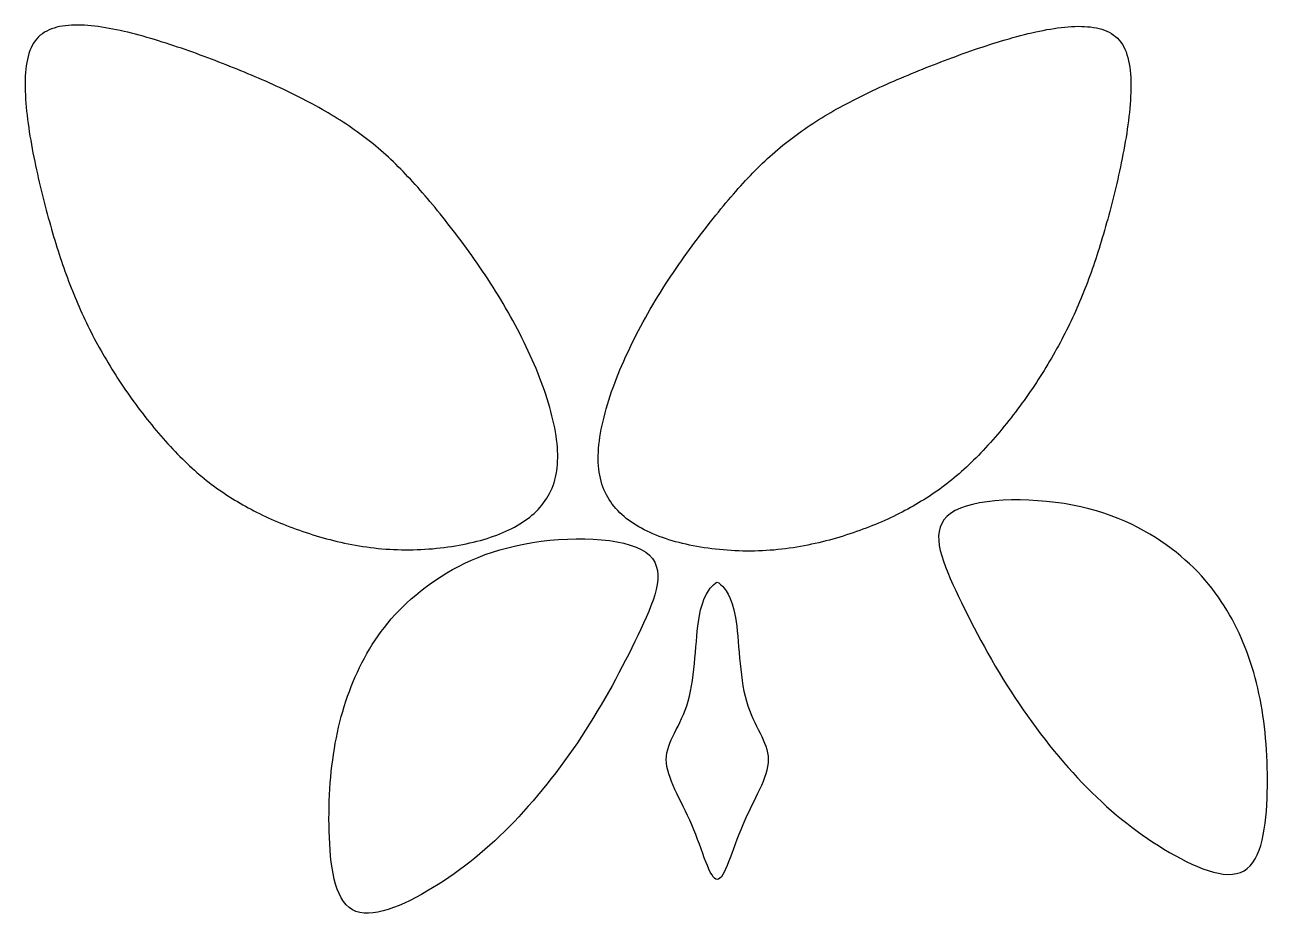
# Model space of a CAD drawing. Extents: x 3 to 573, y 6 to 416.
import ezdxf

# ---------------------------------------------------------------- set-up
doc = ezdxf.new("R2010")
doc.units = 0
for name, color, linetype in [('ProjItem', 7, 'CONTINUOUS'), ('ProjItem001', 7, 'CONTINUOUS'), ('ProjItem002', 7, 'CONTINUOUS'), ('ProjItem003', 7, 'CONTINUOUS'), ('ProjItem004', 7, 'CONTINUOUS')]:
    doc.layers.add(name, color=color, linetype=linetype)

msp = doc.modelspace()

# ---------------------------------------------------------------- linework, layer by layer
at = {"layer": 'ProjItem'}
msp.add_open_spline([(107.27, 393.137), (115.982, 389.458), (124.439, 385.585), (132.327, 381.461), (140.226, 377.334), (147.556, 372.956), (154.325, 368.175), (161.105, 363.39), (167.324, 358.202), (173.313, 352.357), (179.312, 346.51), (185.081, 340.006), (191.272, 332.497), (197.467, 324.992), (204.121, 316.439), (210.622, 307.033), (217.122, 297.638), (223.469, 287.391), (229.024, 276.806), (234.577, 266.234), (239.336, 255.324), (242.63, 244.917), (245.923, 234.522), (247.751, 224.629), (247.41, 216.398), (247.071, 208.177), (244.544, 201.631), (240.215, 196.301), (235.892, 190.978), (229.767, 186.872), (222.382, 183.726), (215.002, 180.586), (206.363, 178.407), (197.163, 177.133), (187.969, 175.865), (178.215, 175.503), (168.757, 176.192), (164.029, 176.539), (159.381, 177.152), (154.848, 177.959), (150.315, 178.768), (145.898, 179.771), (141.62, 180.917), (137.341, 182.064), (133.202, 183.353), (129.212, 184.753), (125.222, 186.155), (121.38, 187.661), (117.686, 189.27), (113.994, 190.877), (110.441, 192.583), (107.027, 194.388), (103.61, 196.195), (100.324, 198.104), (97.1397, 200.141), (93.9555, 202.178), (90.8735, 204.342), (87.852, 206.678), (84.8301, 209.014), (81.8688, 211.522), (78.9132, 214.265), (72.999, 219.755), (67.1166, 226.168), (61.5555, 232.988), (55.9895, 239.816), (50.745, 247.051), (45.9732, 254.421), (41.1966, 261.799), (36.8928, 269.312), (33.075, 276.931), (29.2524, 284.559), (25.9158, 292.294), (22.9402, 300.352), (21.4517, 304.382), (20.0466, 308.505), (18.682, 312.788), (17.3186, 317.069), (15.9957, 321.51), (14.7047, 326.129), (13.4149, 330.746), (12.157, 335.539), (10.9563, 340.474), (9.75688, 345.407), (8.61475, 350.482), (7.58948, 355.61), (6.56544, 360.736), (5.65826, 365.916), (4.96164, 371.01), (4.26624, 376.102), (3.78139, 381.107), (3.63491, 385.836), (3.48964, 390.562), (3.68274, 395.01), (4.37612, 398.937), (5.07072, 402.863), (6.2656, 406.266), (8.15681, 408.853), (10.0492, 411.438), (12.6382, 413.204), (15.7189, 414.352), (18.8007, 415.499), (22.3743, 416.028), (26.2664, 416.111), (30.1596, 416.192), (34.3712, 415.828), (38.7596, 415.158), (43.1491, 414.488), (47.7153, 413.513), (52.348, 412.344), (56.9818, 411.175), (61.6822, 409.812), (66.3705, 408.337), (71.0598, 406.861), (75.7371, 405.273), (80.3551, 403.625), (84.9742, 401.975), (89.5341, 400.265), (94.0192, 398.516), (98.5028, 396.767), (102.92, 394.974), (107.27, 393.137)], degree=3, knots=[0, 0, 0, 0, 0.0357143, 0.0357143, 0.0357143, 0.0714286, 0.0714286, 0.0714286, 0.107143, 0.107143, 0.107143, 0.142857, 0.142857, 0.142857, 0.178571, 0.178571, 0.178571, 0.214286, 0.214286, 0.214286, 0.25, 0.25, 0.25, 0.285714, 0.285714, 0.285714, 0.321429, 0.321429, 0.321429, 0.357143, 0.357143, 0.357143, 0.392857, 0.392857, 0.392857, 0.428571, 0.428571, 0.428571, 0.446429, 0.446429, 0.446429, 0.464286, 0.464286, 0.464286, 0.482143, 0.482143, 0.482143, 0.5, 0.5, 0.5, 0.517857, 0.517857, 0.517857, 0.535714, 0.535714, 0.535714, 0.553571, 0.553571, 0.553571, 0.571429, 0.571429, 0.571429, 0.607143, 0.607143, 0.607143, 0.642857, 0.642857, 0.642857, 0.678571, 0.678571, 0.678571, 0.714286, 0.714286, 0.714286, 0.732143, 0.732143, 0.732143, 0.75, 0.75, 0.75, 0.767857, 0.767857, 0.767857, 0.785714, 0.785714, 0.785714, 0.803571, 0.803571, 0.803571, 0.821429, 0.821429, 0.821429, 0.839286, 0.839286, 0.839286, 0.857143, 0.857143, 0.857143, 0.875, 0.875, 0.875, 0.892857, 0.892857, 0.892857, 0.910714, 0.910714, 0.910714, 0.928571, 0.928571, 0.928571, 0.946429, 0.946429, 0.946429, 0.964286, 0.964286, 0.964286, 0.982143, 0.982143, 0.982143, 1, 1, 1, 1], dxfattribs=at)
at = {"layer": 'ProjItem001'}
msp.add_open_spline([(406.176, 392.538), (397.463, 388.86), (389.006, 384.986), (381.118, 380.862), (373.219, 376.735), (365.889, 372.358), (359.12, 367.576), (352.34, 362.792), (346.121, 357.603), (340.133, 351.759), (334.133, 345.911), (328.364, 339.408), (322.174, 331.899), (315.978, 324.394), (309.324, 315.841), (302.823, 306.434), (296.323, 297.04), (289.976, 286.792), (284.422, 276.208), (278.869, 265.635), (274.109, 254.726), (270.815, 244.319), (267.522, 233.923), (265.694, 224.03), (266.035, 215.8), (266.374, 207.578), (268.901, 201.032), (273.23, 195.702), (277.553, 190.38), (283.678, 186.273), (291.064, 183.127), (298.443, 179.988), (307.083, 177.808), (316.282, 176.534), (325.476, 175.267), (335.231, 174.904), (344.688, 175.593), (349.416, 175.94), (354.065, 176.553), (358.597, 177.361), (363.13, 178.169), (367.547, 179.172), (371.826, 180.318), (376.104, 181.465), (380.244, 182.755), (384.233, 184.154), (388.223, 185.557), (392.065, 187.062), (395.759, 188.672), (399.451, 190.278), (403.004, 191.984), (406.418, 193.789), (409.835, 195.596), (413.122, 197.506), (416.305, 199.542), (419.49, 201.579), (422.572, 203.743), (425.593, 206.079), (428.615, 208.416), (431.576, 210.923), (434.532, 213.666), (440.446, 219.157), (446.329, 225.57), (451.89, 232.389), (457.456, 239.218), (462.7, 246.453), (467.472, 253.822), (472.249, 261.2), (476.552, 268.713), (480.37, 276.332), (484.193, 283.961), (487.529, 291.696), (490.505, 299.753), (491.993, 303.784), (493.399, 307.906), (494.763, 312.189), (496.127, 316.47), (497.449, 320.912), (498.74, 325.53), (500.03, 330.147), (501.288, 334.941), (502.489, 339.876), (503.688, 344.809), (504.83, 349.883), (505.856, 355.011), (506.88, 360.137), (507.787, 365.317), (508.483, 370.411), (509.179, 375.503), (509.664, 380.509), (509.81, 385.237), (509.955, 389.963), (509.762, 394.412), (509.069, 398.339), (508.374, 402.264), (507.18, 405.668), (505.288, 408.254), (503.396, 410.84), (500.807, 412.605), (497.726, 413.753), (494.644, 414.9), (491.071, 415.429), (487.179, 415.512), (483.286, 415.594), (479.074, 415.229), (474.686, 414.56), (470.296, 413.889), (465.73, 412.914), (461.097, 411.746), (456.463, 410.576), (451.763, 409.213), (447.075, 407.738), (442.385, 406.262), (437.708, 404.675), (433.09, 403.026), (428.471, 401.377), (423.911, 399.666), (419.426, 397.917), (414.942, 396.168), (410.526, 394.375), (406.176, 392.538)], degree=3, knots=[0, 0, 0, 0, 0.0357143, 0.0357143, 0.0357143, 0.0714286, 0.0714286, 0.0714286, 0.107143, 0.107143, 0.107143, 0.142857, 0.142857, 0.142857, 0.178571, 0.178571, 0.178571, 0.214286, 0.214286, 0.214286, 0.25, 0.25, 0.25, 0.285714, 0.285714, 0.285714, 0.321429, 0.321429, 0.321429, 0.357143, 0.357143, 0.357143, 0.392857, 0.392857, 0.392857, 0.428571, 0.428571, 0.428571, 0.446429, 0.446429, 0.446429, 0.464286, 0.464286, 0.464286, 0.482143, 0.482143, 0.482143, 0.5, 0.5, 0.5, 0.517857, 0.517857, 0.517857, 0.535714, 0.535714, 0.535714, 0.553571, 0.553571, 0.553571, 0.571429, 0.571429, 0.571429, 0.607143, 0.607143, 0.607143, 0.642857, 0.642857, 0.642857, 0.678571, 0.678571, 0.678571, 0.714286, 0.714286, 0.714286, 0.732143, 0.732143, 0.732143, 0.75, 0.75, 0.75, 0.767857, 0.767857, 0.767857, 0.785714, 0.785714, 0.785714, 0.803571, 0.803571, 0.803571, 0.821429, 0.821429, 0.821429, 0.839286, 0.839286, 0.839286, 0.857143, 0.857143, 0.857143, 0.875, 0.875, 0.875, 0.892857, 0.892857, 0.892857, 0.910714, 0.910714, 0.910714, 0.928571, 0.928571, 0.928571, 0.946429, 0.946429, 0.946429, 0.964286, 0.964286, 0.964286, 0.982143, 0.982143, 0.982143, 1, 1, 1, 1], dxfattribs=at)
at = {"layer": 'ProjItem002'}
msp.add_open_spline([(184.55, 156.876), (172.9, 147.578), (164.973, 137.385), (158.925, 126.23), (152.877, 115.075), (148.709, 102.958), (146.09, 89.7219), (143.471, 76.4856), (142.401, 62.1302), (142.807, 46.9469), (143.213, 31.7637), (145.094, 15.7525), (153.446, 11.0101), (161.799, 6.26782), (176.622, 12.7943), (190.121, 21.0122), (203.62, 29.2302), (215.794, 39.1395), (227.473, 51.314), (239.152, 63.4885), (250.336, 77.9282), (260.174, 93.2171), (270.013, 108.506), (278.507, 124.644), (285.444, 139.438), (292.38, 154.231), (297.76, 167.68), (287.751, 174.713), (277.742, 181.747), (252.345, 182.365), (231.96, 178.472), (211.575, 174.579), (196.201, 166.175), (184.55, 156.876)], degree=3, knots=[0, 0, 0, 0, 0.0909091, 0.0909091, 0.0909091, 0.181818, 0.181818, 0.181818, 0.272727, 0.272727, 0.272727, 0.363636, 0.363636, 0.363636, 0.454545, 0.454545, 0.454545, 0.545455, 0.545455, 0.545455, 0.636364, 0.636364, 0.636364, 0.727273, 0.727273, 0.727273, 0.818182, 0.818182, 0.818182, 0.909091, 0.909091, 0.909091, 1, 1, 1, 1], dxfattribs=at)
at = {"layer": 'ProjItem003'}
msp.add_open_spline([(530.538, 174.693), (542.189, 165.394), (550.116, 155.201), (556.164, 144.047), (562.211, 132.892), (566.379, 120.774), (568.998, 107.538), (571.617, 94.3019), (572.687, 79.9465), (572.282, 64.7632), (571.876, 49.5799), (569.995, 33.5687), (561.642, 28.8264), (553.29, 24.0841), (538.467, 30.6106), (524.968, 38.8285), (511.469, 47.0464), (499.294, 56.9557), (487.615, 69.1302), (475.936, 81.3047), (464.753, 95.7444), (454.914, 111.033), (445.075, 126.322), (436.582, 142.461), (429.645, 157.254), (422.708, 172.048), (417.329, 185.496), (427.338, 192.53), (437.346, 199.563), (462.743, 200.182), (483.129, 196.289), (503.514, 192.396), (518.888, 183.991), (530.538, 174.693)], degree=3, knots=[0, 0, 0, 0, 0.0909091, 0.0909091, 0.0909091, 0.181818, 0.181818, 0.181818, 0.272727, 0.272727, 0.272727, 0.363636, 0.363636, 0.363636, 0.454545, 0.454545, 0.454545, 0.545455, 0.545455, 0.545455, 0.636364, 0.636364, 0.636364, 0.727273, 0.727273, 0.727273, 0.818182, 0.818182, 0.818182, 0.909091, 0.909091, 0.909091, 1, 1, 1, 1], dxfattribs=at)
at = {"layer": 'ProjItem004'}
msp.add_open_spline([(312.151, 144.835), (310.484, 134.835), (310.484, 118.168), (307.151, 106.502), (303.818, 94.8349), (297.151, 88.1682), (297.151, 79.8349), (297.151, 71.5015), (303.818, 61.5015), (308.818, 49.8349), (313.818, 38.1682), (317.151, 24.8349), (320.484, 24.8349), (323.818, 24.8349), (327.151, 38.1682), (332.151, 49.8349), (337.151, 61.5015), (343.818, 71.5015), (343.818, 79.8349), (343.818, 88.1682), (337.151, 94.8349), (333.818, 106.502), (330.484, 118.168), (330.484, 134.835), (328.818, 144.835), (327.151, 154.835), (323.818, 158.168), (322.151, 159.835), (320.484, 161.502), (320.484, 161.502), (318.818, 159.835), (317.151, 158.168), (313.818, 154.835), (312.151, 144.835)], degree=3, knots=[0, 0, 0, 0, 0.0909091, 0.0909091, 0.0909091, 0.181818, 0.181818, 0.181818, 0.272727, 0.272727, 0.272727, 0.363636, 0.363636, 0.363636, 0.454545, 0.454545, 0.454545, 0.545455, 0.545455, 0.545455, 0.636364, 0.636364, 0.636364, 0.727273, 0.727273, 0.727273, 0.818182, 0.818182, 0.818182, 0.909091, 0.909091, 0.909091, 1, 1, 1, 1], dxfattribs=at)

doc.saveas('drawing.dxf')
